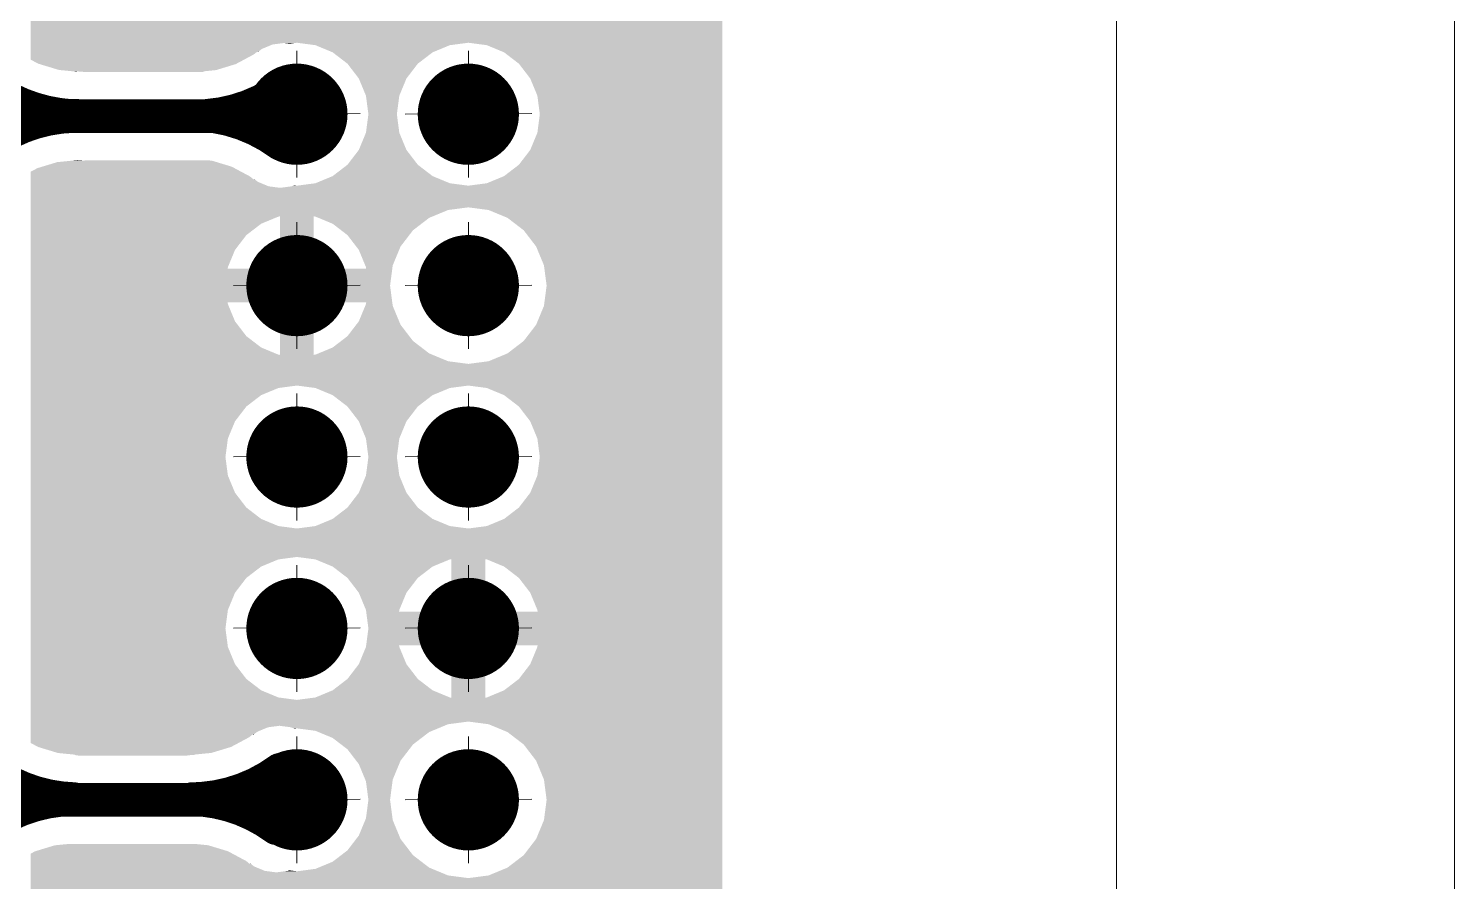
# Model space of a CAD drawing. Header units: inches. Extents: x -14 to 5184, y -66 to 1689.
# Drawn here: x 2113.93 to 2156.12, y 696.33 to 721.56 of the extents above; entities that cross this region are included whole.
import ezdxf

# ---------------------------------------------------------------- set-up
doc = ezdxf.new("R2010")
doc.units = ezdxf.units.IN
doc.header["$MEASUREMENT"] = 0
doc.layers.add('DRILL', color=7, linetype='Continuous', true_color=0xffffff)
doc.layers.add('Drill Gost', color=7, linetype='Continuous')
doc.layers.add('Poligon', color=7, linetype='Continuous')

# ---------------------------------------------------------------- blocks, each defined once
blk = doc.blocks.new('ROUND_23')
at = {"const_width": 0.02953}
blk.add_lwpolyline([(-0.01476, 0, 1), (0.01476, 0, 1)], format="xyb", close=True, dxfattribs=at)
blk = doc.blocks.new('ROUND_2')
at = {"const_width": 0.00984}
blk.add_lwpolyline([(-0.00492, 0, 1), (0.00492, 0, 1)], format="xyb", close=True, dxfattribs=at)
blk = doc.blocks.new('ROUND_4')
at = {"const_width": 0.015748}
blk.add_lwpolyline([(-0.007874, 0, 1), (0.007874, 0, 1)], format="xyb", close=True, dxfattribs=at)

msp = doc.modelspace()

# ---------------------------------------------------------------- hatches: boundary and pattern name
at = {"layer": 'Drill Gost', "lineweight": 9, "transparency": 33554457}
h = msp.add_hatch(color=256, dxfattribs=at)
h.dxf.hatch_style = 1
h.paths.add_polyline_path([(2121.8728, 719.9302, 0.4118954), (2120.9699, 719.0344), (2121.8728, 719.0374)])
h = msp.add_hatch(color=256, dxfattribs=at)
h.dxf.hatch_style = 1
h.paths.add_polyline_path([(2120.9699, 719.0344), (2121.8728, 719.0374), (2121.8728, 719.9302, 0.4118954)])
h.paths.add_polyline_path([(2121.8728, 719.0374), (2121.8728, 718.1243, 0.4142136), (2122.7757, 719.0273, 0.0036367), (2122.7756, 719.0404)])
h = msp.add_hatch(color=256, dxfattribs=at)
h.dxf.hatch_style = 1
h.paths.add_polyline_path([(2126.9441, 719.9302, 0.4118954), (2126.0412, 719.0344), (2126.9441, 719.0374)])
h = msp.add_hatch(color=256, dxfattribs=at)
h.dxf.hatch_style = 1
h.paths.add_polyline_path([(2126.0412, 719.0344), (2126.9441, 719.0374), (2126.9441, 719.9302, 0.4118954)])
h.paths.add_polyline_path([(2126.9441, 719.0374), (2126.9441, 718.1243, 0.4142136), (2127.8471, 719.0273, 0.0036367), (2127.847, 719.0404)])
h = msp.add_hatch(color=256, dxfattribs=at)
h.dxf.hatch_style = 1
h.paths.add_polyline_path([(2121.8728, 714.8589, 0.4118954), (2120.9699, 713.9631), (2121.8728, 713.9661)])
h = msp.add_hatch(color=256, dxfattribs=at)
h.dxf.hatch_style = 1
h.paths.add_polyline_path([(2120.9699, 713.9631), (2121.8728, 713.9661), (2121.8728, 714.8589, 0.4118954)])
h.paths.add_polyline_path([(2121.8728, 713.9661), (2121.8728, 713.053, 0.4142136), (2122.7757, 713.956, 0.0036367), (2122.7756, 713.9691)])
h = msp.add_hatch(color=256, dxfattribs=at)
h.dxf.hatch_style = 1
h.paths.add_polyline_path([(2126.9441, 714.8589, 0.4118954), (2126.0412, 713.9631), (2126.9441, 713.9661)])
h = msp.add_hatch(color=256, dxfattribs=at)
h.dxf.hatch_style = 1
h.paths.add_polyline_path([(2126.0412, 713.9631), (2126.9441, 713.9661), (2126.9441, 714.8589, 0.4118954)])
h.paths.add_polyline_path([(2126.9441, 713.9661), (2126.9441, 713.053, 0.4142136), (2127.8471, 713.956, 0.0036367), (2127.847, 713.9691)])
h = msp.add_hatch(color=256, dxfattribs=at)
h.dxf.hatch_style = 1
h.paths.add_polyline_path([(2121.8728, 709.7876, 0.4118954), (2120.9699, 708.8918), (2121.8728, 708.8948)])
h = msp.add_hatch(color=256, dxfattribs=at)
h.dxf.hatch_style = 1
h.paths.add_polyline_path([(2120.9699, 708.8918), (2121.8728, 708.8948), (2121.8728, 709.7876, 0.4118954)])
h.paths.add_polyline_path([(2121.8728, 708.8948), (2121.8728, 707.9817, 0.4142136), (2122.7757, 708.8846, 0.0036367), (2122.7756, 708.8978)])
h = msp.add_hatch(color=256, dxfattribs=at)
h.dxf.hatch_style = 1
h.paths.add_polyline_path([(2126.9441, 709.7876, 0.4118954), (2126.0412, 708.8918), (2126.9441, 708.8948)])
h = msp.add_hatch(color=256, dxfattribs=at)
h.dxf.hatch_style = 1
h.paths.add_polyline_path([(2126.0412, 708.8918), (2126.9441, 708.8948), (2126.9441, 709.7876, 0.4118954)])
h.paths.add_polyline_path([(2126.9441, 708.8948), (2126.9441, 707.9817, 0.4142136), (2127.8471, 708.8846, 0.0036367), (2127.847, 708.8978)])
h = msp.add_hatch(color=256, dxfattribs=at)
h.dxf.hatch_style = 1
h.paths.add_polyline_path([(2121.8728, 704.7163, 0.4118954), (2120.9699, 703.8205), (2121.8728, 703.8235)])
h = msp.add_hatch(color=256, dxfattribs=at)
h.dxf.hatch_style = 1
h.paths.add_polyline_path([(2120.9699, 703.8205), (2121.8728, 703.8235), (2121.8728, 704.7163, 0.4118954)])
h.paths.add_polyline_path([(2121.8728, 703.8235), (2121.8728, 702.9104, 0.4142136), (2122.7757, 703.8133, 0.0036367), (2122.7756, 703.8265)])
h = msp.add_hatch(color=256, dxfattribs=at)
h.dxf.hatch_style = 1
h.paths.add_polyline_path([(2126.9441, 704.7163, 0.4118954), (2126.0412, 703.8205), (2126.9441, 703.8235)])
h = msp.add_hatch(color=256, dxfattribs=at)
h.dxf.hatch_style = 1
h.paths.add_polyline_path([(2126.0412, 703.8205), (2126.9441, 703.8235), (2126.9441, 704.7163, 0.4118954)])
h.paths.add_polyline_path([(2126.9441, 703.8235), (2126.9441, 702.9104, 0.4142136), (2127.8471, 703.8133, 0.0036367), (2127.847, 703.8265)])
h = msp.add_hatch(color=256, dxfattribs=at)
h.dxf.hatch_style = 1
h.paths.add_polyline_path([(2121.8728, 699.6449, 0.4118954), (2120.9699, 698.7492), (2121.8728, 698.7522)])
h = msp.add_hatch(color=256, dxfattribs=at)
h.dxf.hatch_style = 1
h.paths.add_polyline_path([(2120.9699, 698.7492), (2121.8728, 698.7522), (2121.8728, 699.6449, 0.4118954)])
h.paths.add_polyline_path([(2121.8728, 698.7522), (2121.8728, 697.8391, 0.4142136), (2122.7757, 698.742, 0.0036367), (2122.7756, 698.7551)])
h = msp.add_hatch(color=256, dxfattribs=at)
h.dxf.hatch_style = 1
h.paths.add_polyline_path([(2126.9441, 699.6449, 0.4118954), (2126.0412, 698.7492), (2126.9441, 698.7522)])
h = msp.add_hatch(color=256, dxfattribs=at)
h.dxf.hatch_style = 1
h.paths.add_polyline_path([(2126.0412, 698.7492), (2126.9441, 698.7522), (2126.9441, 699.6449, 0.4118954)])
h.paths.add_polyline_path([(2126.9441, 698.7522), (2126.9441, 697.8391, 0.4142136), (2127.8471, 698.742, 0.0036367), (2127.847, 698.7551)])

# ---------------------------------------------------------------- linework, layer by layer
at = {"color": 0, "lineweight": 15, "transparency": 33554684}
for p, q in [((2156.116, 757.0569), (2156.116, 625.42)), ((2146.116, 749.0727), (2146.116, 633.331))]:
    msp.add_line(p, q, dxfattribs=at)
at = {"const_width": 0.9983}
for points in [[(2112.7573, 719.8562, 0.1239634), (2114.8222, 719.0117)], [(2119.2096, 718.9762, 0.1402355), (2121.491, 719.8251)], [(2115.6739, 718.9678, 0.176644), (2112.7645, 718.1147)], [(2114.8222, 719.0117, 0.027328), (2115.3193, 718.9684)], [(2121.3745, 718.1573, 0.1203774), (2119.4363, 718.966)], [(2112.787, 699.6213, 0.1518059), (2115.2686, 698.7614)], [(2119.0742, 698.7746, 0.1402359), (2121.3556, 699.6236)], [(2114.8729, 698.7413, 0.1343669), (2112.693, 697.9014)], [(2121.2616, 697.9036, 0.1331225), (2119.1033, 698.7413)]]:
    msp.add_lwpolyline(points, format="xyb", dxfattribs=at)
for points in [[(2112.381, 718.966), (2114.4694, 718.966)], [(2115.4668, 718.966), (2119.4363, 718.966)], [(2118.6951, 718.968), (2119.4239, 718.968)], [(2119.4363, 718.966), (2119.4239, 718.968)], [(2119.4239, 718.968), (2121.4038, 718.968)], [(2119.4363, 718.966), (2121.8716, 718.966)], [(2112.5906, 698.7413), (2114.8729, 698.7413)], [(2115.1746, 698.7614), (2114.8729, 698.7413)], [(2114.8729, 698.7413), (2119.1033, 698.7413)], [(2119.1033, 698.7413), (2118.78, 698.7636)], [(2118.874, 698.7636), (2119.0742, 698.7746)], [(2119.0742, 698.7746), (2121.7829, 698.7746)], [(2119.1033, 698.7413), (2120.1612, 698.7413)]]:
    msp.add_lwpolyline(points, dxfattribs=at)
at = {"layer": 'Drill Gost', "lineweight": 9, "transparency": 33554457}
for p, q in [((2121.8728, 720.9012), (2121.8728, 717.1533)), ((2121.8728, 720.9012), (2121.8728, 717.1533)), ((2126.9441, 720.9012), (2126.9441, 717.1533)), ((2126.9441, 720.9012), (2126.9441, 717.1533)), ((2119.9988, 719.0312), (2123.7466, 719.0436)), ((2119.9989, 719.0312), (2123.7467, 719.0436)), ((2125.0702, 719.0312), (2128.8179, 719.0436)), ((2125.0702, 719.0312), (2128.818, 719.0436)), ((2121.8728, 715.8299), (2121.8728, 712.082)), ((2121.8728, 715.8299), (2121.8728, 712.082)), ((2126.9441, 715.8299), (2126.9441, 712.082)), ((2126.9441, 715.8299), (2126.9441, 712.082)), ((2119.9988, 713.9599), (2123.7466, 713.9723)), ((2119.9989, 713.9599), (2123.7467, 713.9723)), ((2125.0702, 713.9599), (2128.8179, 713.9723)), ((2125.0702, 713.9599), (2128.818, 713.9723)), ((2121.8728, 710.7586), (2121.8728, 707.0107)), ((2121.8728, 710.7586), (2121.8728, 707.0107)), ((2126.9441, 710.7586), (2126.9441, 707.0107)), ((2126.9441, 710.7586), (2126.9441, 707.0107)), ((2119.9988, 708.8886), (2123.7466, 708.901)), ((2119.9989, 708.8886), (2123.7467, 708.901)), ((2125.0702, 708.8886), (2128.8179, 708.901)), ((2125.0702, 708.8886), (2128.818, 708.901)), ((2121.8728, 705.6873), (2121.8728, 701.9394)), ((2121.8728, 705.6873), (2121.8728, 701.9394)), ((2126.9441, 705.6873), (2126.9441, 701.9394)), ((2126.9441, 705.6873), (2126.9441, 701.9394)), ((2119.9988, 703.8173), (2123.7466, 703.8297)), ((2119.9989, 703.8173), (2123.7467, 703.8297)), ((2125.0702, 703.8173), (2128.8179, 703.8297)), ((2125.0702, 703.8173), (2128.818, 703.8297)), ((2121.8728, 700.6159), (2121.8728, 696.8681)), ((2121.8728, 700.6159), (2121.8728, 696.8681)), ((2126.9441, 700.6159), (2126.9441, 696.8681)), ((2126.9441, 700.6159), (2126.9441, 696.8681)), ((2119.9988, 698.746), (2123.7466, 698.7584)), ((2119.9989, 698.746), (2123.7467, 698.7584)), ((2125.0702, 698.746), (2128.8179, 698.7584)), ((2125.0702, 698.746), (2128.818, 698.7584))]:
    msp.add_line(p, q, dxfattribs=at)
for centre in [(2121.8728, 719.0273), (2121.8728, 719.0273), (2126.9441, 719.0273), (2126.9441, 719.0273), (2121.8728, 713.956), (2121.8728, 713.956), (2126.9441, 713.956), (2126.9441, 713.956), (2121.8728, 708.8846), (2121.8728, 708.8846), (2126.9441, 708.8846), (2126.9441, 708.8846), (2121.8728, 703.8133), (2121.8728, 703.8133), (2126.9441, 703.8133), (2126.9441, 703.8133), (2121.8728, 698.742), (2121.8728, 698.742), (2126.9441, 698.742), (2126.9441, 698.742)]:
    msp.add_circle(centre, 0.9029, dxfattribs=at)
at = {"layer": 'Poligon', "color": 252}
for points in [[(2113.992, 721.1408), (2113.992, 721.9831), (2134.4519, 721.1408), (2134.4519, 721.9831)], [(2113.992, 721.1341), (2113.992, 721.1408), (2121.8206, 721.1341), (2121.8716, 721.1408)], [(2113.992, 721.0895), (2113.992, 721.1341), (2121.1522, 721.0895), (2121.491, 721.1341)], [(2113.992, 720.9587), (2113.992, 721.0895), (2120.8365, 720.9587), (2121.1522, 721.0895)], [(2113.992, 720.887), (2113.992, 720.9587), (2120.7431, 720.887), (2120.8365, 720.9587)], [(2121.6558, 721.1124), (2121.491, 721.1341), (2121.6558, 721.1124), (2121.8206, 721.1341)], [(2122.4189, 721.0688), (2121.8716, 721.1408), (2126.3956, 721.0688), (2126.9429, 721.1408)], [(2122.9288, 720.8575), (2122.4189, 721.0688), (2125.8856, 720.8575), (2126.3956, 721.0688)], [(2127.4901, 721.0688), (2126.9429, 721.1408), (2134.4519, 721.0688), (2134.4519, 721.1408)], [(2128.0001, 720.8575), (2127.4901, 721.0688), (2134.4519, 720.8575), (2134.4519, 721.0688)], [(2113.992, 720.7963), (2113.992, 720.887), (2120.5982, 720.7963), (2120.7088, 720.887)], [(2113.992, 720.6429), (2113.992, 720.7963), (2120.3114, 720.6429), (2120.5982, 720.7963)], [(2114.2189, 720.5217), (2113.992, 720.6429), (2120.0845, 720.5217), (2120.3114, 720.6429)], [(2114.2632, 720.5082), (2114.2189, 720.5217), (2120.0594, 720.5082), (2120.0845, 720.5217)], [(2120.7212, 720.8702), (2120.7088, 720.887), (2120.7212, 720.8702), (2120.7431, 720.887)], [(2123.3668, 720.5215), (2122.9288, 720.8575), (2125.4477, 720.5215), (2125.8856, 720.8575)], [(2123.7028, 720.0836), (2123.3668, 720.5215), (2125.1117, 720.0836), (2125.4477, 720.5215)], [(2128.438, 720.5215), (2128.0001, 720.8575), (2134.4519, 720.5215), (2134.4519, 720.8575)], [(2128.7741, 720.0836), (2128.438, 720.5215), (2134.4519, 720.0836), (2134.4519, 720.5215)], [(2114.8306, 720.3361), (2114.2632, 720.5082), (2119.492, 720.3361), (2120.0594, 720.5082)], [(2114.8838, 720.3309), (2114.8306, 720.3361), (2119.4747, 720.3309), (2119.492, 720.3361)], [(2115.2515, 720.2947), (2114.8838, 720.3309), (2119.1071, 720.2947), (2119.4747, 720.3309)], [(2115.2743, 720.2924), (2115.2515, 720.2947), (2119.1073, 720.2924), (2119.1071, 720.2947)], [(2115.3252, 720.2874), (2115.2743, 720.2924), (2115.3252, 720.2874), (2115.3889, 720.2924)], [(2115.5856, 720.2769), (2115.3889, 720.2924), (2119.1085, 720.2769), (2119.1073, 720.2924)], [(2115.6101, 720.275), (2115.5856, 720.2769), (2118.6805, 720.275), (2118.6951, 720.2769)], [(2123.914, 719.5736), (2123.7028, 720.0836), (2124.9004, 719.5736), (2125.1117, 720.0836)], [(2128.9853, 719.5736), (2128.7741, 720.0836), (2134.4519, 719.5736), (2134.4519, 720.0836)], [(2123.9861, 719.0263), (2123.914, 719.5736), (2124.8284, 719.0263), (2124.9004, 719.5736)], [(2129.0573, 719.0263), (2128.9853, 719.5736), (2134.4519, 719.0263), (2134.4519, 719.5736)], [(2123.914, 718.4791), (2123.9861, 719.0263), (2124.9004, 718.4791), (2124.8284, 719.0263)], [(2128.9853, 718.4791), (2129.0573, 719.0263), (2134.4519, 718.4791), (2134.4519, 719.0263)], [(2123.7028, 717.9691), (2123.914, 718.4791), (2125.1117, 717.9691), (2124.9004, 718.4791)], [(2128.7741, 717.9691), (2128.9853, 718.4791), (2134.4519, 717.9691), (2134.4519, 718.4791)], [(2114.3366, 717.4742), (2114.7808, 717.609), (2119.9429, 717.4742), (2119.4986, 717.609)], [(2114.7808, 717.609), (2115.189, 717.6492), (2119.4986, 717.609), (2119.3661, 717.6492)], [(2115.189, 717.6492), (2115.2694, 717.6571), (2115.5888, 717.6492), (2115.5083, 717.6571)], [(2115.2694, 717.6571), (2115.2936, 717.6595), (2115.4668, 717.6571), (2115.4487, 717.6595)], [(2115.2936, 717.6595), (2115.3083, 717.6609), (2115.3193, 717.6595), (2115.3083, 717.6609)], [(2115.3193, 717.6595), (2115.384, 717.668), (2115.4487, 717.6595), (2115.384, 717.668)], [(2115.5888, 717.6492), (2115.5889, 717.6516), (2119.3661, 717.6492), (2119.3582, 717.6516)], [(2115.5889, 717.6516), (2115.5893, 717.6571), (2119.3582, 717.6516), (2119.3022, 717.6571)], [(2123.3668, 717.5312), (2123.7028, 717.9691), (2125.4477, 717.5312), (2125.1117, 717.9691)], [(2128.438, 717.5312), (2128.7741, 717.9691), (2134.4519, 717.5312), (2134.4519, 717.9691)], [(2113.992, 717.3225), (2114.1961, 717.4316), (2120.2267, 717.3225), (2120.0226, 717.4316)], [(2113.992, 717.1862), (2113.992, 717.3225), (2120.4817, 717.1862), (2120.2267, 717.3225)], [(2113.992, 717.0954), (2113.992, 717.1862), (2120.5923, 717.0954), (2120.4817, 717.1862)], [(2114.1961, 717.4316), (2114.3366, 717.4742), (2120.0226, 717.4316), (2119.9429, 717.4742)], [(2122.4189, 716.9839), (2122.9288, 717.1952), (2126.3956, 716.9839), (2125.8856, 717.1952)], [(2122.9288, 717.1952), (2123.3668, 717.5312), (2125.8856, 717.1952), (2125.4477, 717.5312)], [(2127.4901, 716.9839), (2128.0001, 717.1952), (2134.4519, 716.9839), (2134.4519, 717.1952)], [(2128.0001, 717.1952), (2128.438, 717.5312), (2134.4519, 717.1952), (2134.4519, 717.5312)], [(2113.992, 717.0237), (2113.992, 717.0954), (2120.72, 717.0237), (2120.6266, 717.0954)], [(2113.992, 716.8929), (2113.992, 717.0237), (2121.0357, 716.8929), (2120.72, 717.0237)], [(2113.992, 716.8483), (2113.992, 716.8929), (2121.3745, 716.8483), (2121.0357, 716.8929)], [(2113.992, 716.2709), (2113.992, 716.8483), (2134.4519, 716.2709), (2134.4519, 716.8483)], [(2120.5923, 717.0954), (2120.6047, 717.1122), (2120.6266, 717.0954), (2120.6047, 717.1122)], [(2121.3745, 716.8483), (2121.7133, 716.8929), (2134.4519, 716.8483), (2134.4519, 716.8929)], [(2121.7133, 716.8929), (2121.759, 716.9119), (2134.4519, 716.8929), (2134.4519, 716.9119)], [(2121.759, 716.9119), (2121.7862, 716.9231), (2121.8716, 716.9119), (2121.7862, 716.9231)], [(2121.8716, 716.9119), (2122.4189, 716.9839), (2126.9429, 716.9119), (2126.3956, 716.9839)], [(2126.9429, 716.9119), (2127.4901, 716.9839), (2134.4519, 716.9119), (2134.4519, 716.9839)], [(2113.992, 716.192), (2113.992, 716.2709), (2126.3435, 716.192), (2126.9429, 716.2709)], [(2113.992, 716.0038), (2113.992, 716.192), (2125.8892, 716.0038), (2126.3435, 716.192)], [(2113.992, 715.9975), (2113.992, 716.0038), (2121.3243, 715.9975), (2121.3725, 716.0038)], [(2113.992, 715.7863), (2113.992, 715.9975), (2120.8144, 715.7863), (2121.3243, 715.9975)], [(2121.3725, 714.4542), (2121.3725, 716.0038), (2122.3708, 714.4542), (2122.3708, 716.0038)], [(2122.4189, 715.9975), (2122.3708, 716.0038), (2125.8739, 715.9975), (2125.8892, 716.0038)], [(2122.5078, 715.9607), (2122.4189, 715.9975), (2125.7849, 715.9607), (2125.8739, 715.9975)], [(2122.9288, 715.7863), (2122.5078, 715.9607), (2125.5577, 715.7863), (2125.7849, 715.9607)], [(2127.5423, 716.192), (2126.9429, 716.2709), (2134.4519, 716.192), (2134.4519, 716.2709)], [(2128.1008, 715.9607), (2127.5423, 716.192), (2134.4519, 715.9607), (2134.4519, 716.192)], [(2128.5804, 715.5926), (2128.1008, 715.9607), (2134.4519, 715.5926), (2134.4519, 715.9607)], [(2113.992, 715.4502), (2113.992, 715.7863), (2120.3765, 715.4502), (2120.8144, 715.7863)], [(2123.1812, 715.5926), (2122.9288, 715.7863), (2125.3053, 715.5926), (2125.5577, 715.7863)], [(2123.3668, 715.4502), (2123.1812, 715.5926), (2125.1961, 715.4502), (2125.3053, 715.5926)], [(2128.9485, 715.113), (2128.5804, 715.5926), (2134.4519, 715.113), (2134.4519, 715.5926)], [(2113.992, 715.0123), (2113.992, 715.4502), (2120.0404, 715.0123), (2120.3765, 715.4502)], [(2123.6255, 715.113), (2123.3668, 715.4502), (2124.9373, 715.113), (2125.1961, 715.4502)], [(2123.7028, 715.0123), (2123.6255, 715.113), (2124.8956, 715.0123), (2124.9373, 715.113)], [(2129.1798, 714.5545), (2128.9485, 715.113), (2134.4519, 714.5545), (2134.4519, 715.113)], [(2113.992, 714.5023), (2113.992, 715.0123), (2119.8292, 714.5023), (2120.0404, 715.0123)], [(2123.8924, 714.5545), (2123.7028, 715.0123), (2124.7059, 714.5545), (2124.8956, 715.0123)], [(2113.992, 714.4542), (2113.992, 714.5023), (2119.8229, 714.4542), (2119.8292, 714.5023)], [(2113.992, 713.9551), (2113.992, 714.4542), (2124.627, 713.9551), (2124.6927, 714.4542)], [(2123.914, 714.5023), (2123.8924, 714.5545), (2124.6991, 714.5023), (2124.7059, 714.5545)], [(2123.9204, 714.4542), (2123.914, 714.5023), (2124.6927, 714.4542), (2124.6991, 714.5023)], [(2129.2587, 713.9551), (2129.1798, 714.5545), (2134.4519, 713.9551), (2134.4519, 714.5545)], [(2113.992, 713.4559), (2113.992, 713.9551), (2124.6927, 713.4559), (2124.627, 713.9551)], [(2129.1798, 713.3557), (2129.2587, 713.9551), (2134.4519, 713.3557), (2134.4519, 713.9551)], [(2113.992, 713.4078), (2113.992, 713.4559), (2119.8292, 713.4078), (2119.8229, 713.4559)], [(2113.992, 712.8978), (2113.992, 713.4078), (2120.0404, 712.8978), (2119.8292, 713.4078)], [(2121.3725, 711.9063), (2121.3725, 713.4559), (2122.3708, 711.9063), (2122.3708, 713.4559)], [(2123.7028, 712.8978), (2123.8924, 713.3557), (2124.8956, 712.8978), (2124.7059, 713.3557)], [(2123.8924, 713.3557), (2123.914, 713.4078), (2124.7059, 713.3557), (2124.6991, 713.4078)], [(2123.914, 713.4078), (2123.9204, 713.4559), (2124.6991, 713.4078), (2124.6927, 713.4559)], [(2128.9485, 712.7972), (2129.1798, 713.3557), (2134.4519, 712.7972), (2134.4519, 713.3557)], [(2113.992, 712.4599), (2113.992, 712.8978), (2120.3765, 712.4599), (2120.0404, 712.8978)], [(2123.3668, 712.4599), (2123.6255, 712.7972), (2125.1961, 712.4599), (2124.9373, 712.7972)], [(2123.6255, 712.7972), (2123.7028, 712.8978), (2124.9373, 712.7972), (2124.8956, 712.8978)], [(2128.5804, 712.3175), (2128.9485, 712.7972), (2134.4519, 712.3175), (2134.4519, 712.7972)], [(2113.992, 712.1239), (2113.992, 712.4599), (2120.8144, 712.1239), (2120.3765, 712.4599)], [(2113.992, 711.9127), (2113.992, 712.1239), (2121.3243, 711.9127), (2120.8144, 712.1239)], [(2122.5078, 711.9495), (2122.9288, 712.1239), (2125.7849, 711.9495), (2125.5577, 712.1239)], [(2122.9288, 712.1239), (2123.1812, 712.3175), (2125.5577, 712.1239), (2125.3053, 712.3175)], [(2123.1812, 712.3175), (2123.3668, 712.4599), (2125.3053, 712.3175), (2125.1961, 712.4599)], [(2128.1008, 711.9495), (2128.5804, 712.3175), (2134.4519, 711.9495), (2134.4519, 712.3175)], [(2113.992, 711.9063), (2113.992, 711.9127), (2121.3725, 711.9063), (2121.3243, 711.9127)], [(2113.992, 711.7181), (2113.992, 711.9063), (2126.3435, 711.7181), (2125.8892, 711.9063)], [(2113.992, 711.6392), (2113.992, 711.7181), (2126.9429, 711.6392), (2126.3435, 711.7181)], [(2122.3708, 711.9063), (2122.4189, 711.9127), (2125.8892, 711.9063), (2125.8739, 711.9127)], [(2122.4189, 711.9127), (2122.5078, 711.9495), (2125.8739, 711.9127), (2125.7849, 711.9495)], [(2126.9429, 711.6392), (2127.5423, 711.7181), (2134.4519, 711.6392), (2134.4519, 711.7181)], [(2127.5423, 711.7181), (2128.1008, 711.9495), (2134.4519, 711.7181), (2134.4519, 711.9495)], [(2113.992, 710.9983), (2113.992, 711.6392), (2134.4519, 710.9983), (2134.4519, 711.6392)], [(2113.992, 710.9262), (2113.992, 710.9983), (2121.3243, 710.9262), (2121.8716, 710.9983)], [(2113.992, 710.715), (2113.992, 710.9262), (2120.8144, 710.715), (2121.3243, 710.9262)], [(2122.4189, 710.9262), (2121.8716, 710.9983), (2126.3956, 710.9262), (2126.9429, 710.9983)], [(2122.9288, 710.715), (2122.4189, 710.9262), (2125.8856, 710.715), (2126.3956, 710.9262)], [(2127.4901, 710.9262), (2126.9429, 710.9983), (2134.4519, 710.9262), (2134.4519, 710.9983)], [(2128.0001, 710.715), (2127.4901, 710.9262), (2134.4519, 710.715), (2134.4519, 710.9262)], [(2113.992, 710.379), (2113.992, 710.715), (2120.3765, 710.379), (2120.8144, 710.715)], [(2123.3668, 710.379), (2122.9288, 710.715), (2125.4477, 710.379), (2125.8856, 710.715)], [(2128.438, 710.379), (2128.0001, 710.715), (2134.4519, 710.379), (2134.4519, 710.715)], [(2113.992, 709.9411), (2113.992, 710.379), (2120.0404, 709.9411), (2120.3765, 710.379)], [(2123.7028, 709.9411), (2123.3668, 710.379), (2125.1117, 709.9411), (2125.4477, 710.379)], [(2128.7741, 709.9411), (2128.438, 710.379), (2134.4519, 709.9411), (2134.4519, 710.379)], [(2113.992, 709.4311), (2113.992, 709.9411), (2119.8292, 709.4311), (2120.0404, 709.9411)], [(2123.914, 709.4311), (2123.7028, 709.9411), (2124.9004, 709.4311), (2125.1117, 709.9411)], [(2128.9853, 709.4311), (2128.7741, 709.9411), (2134.4519, 709.4311), (2134.4519, 709.9411)], [(2113.992, 708.8838), (2113.992, 709.4311), (2119.7571, 708.8838), (2119.8292, 709.4311)], [(2123.9861, 708.8838), (2123.914, 709.4311), (2124.8284, 708.8838), (2124.9004, 709.4311)], [(2129.0573, 708.8838), (2128.9853, 709.4311), (2134.4519, 708.8838), (2134.4519, 709.4311)], [(2113.992, 708.3366), (2113.992, 708.8838), (2119.8292, 708.3366), (2119.7571, 708.8838)], [(2123.914, 708.3366), (2123.9861, 708.8838), (2124.9004, 708.3366), (2124.8284, 708.8838)], [(2128.9853, 708.3366), (2129.0573, 708.8838), (2134.4519, 708.3366), (2134.4519, 708.8838)], [(2113.992, 707.8266), (2113.992, 708.3366), (2120.0404, 707.8266), (2119.8292, 708.3366)], [(2123.7028, 707.8266), (2123.914, 708.3366), (2125.1117, 707.8266), (2124.9004, 708.3366)], [(2128.7741, 707.8266), (2128.9853, 708.3366), (2134.4519, 707.8266), (2134.4519, 708.3366)], [(2113.992, 707.3887), (2113.992, 707.8266), (2120.3765, 707.3887), (2120.0404, 707.8266)], [(2123.3668, 707.3887), (2123.7028, 707.8266), (2125.4477, 707.3887), (2125.1117, 707.8266)], [(2128.438, 707.3887), (2128.7741, 707.8266), (2134.4519, 707.3887), (2134.4519, 707.8266)], [(2113.992, 707.0526), (2113.992, 707.3887), (2120.8144, 707.0526), (2120.3765, 707.3887)], [(2113.992, 706.8414), (2113.992, 707.0526), (2121.3243, 706.8414), (2120.8144, 707.0526)], [(2122.4189, 706.8414), (2122.9288, 707.0526), (2126.3956, 706.8414), (2125.8856, 707.0526)], [(2122.9288, 707.0526), (2123.3668, 707.3887), (2125.8856, 707.0526), (2125.4477, 707.3887)], [(2127.4901, 706.8414), (2128.0001, 707.0526), (2134.4519, 706.8414), (2134.4519, 707.0526)], [(2128.0001, 707.0526), (2128.438, 707.3887), (2134.4519, 707.0526), (2134.4519, 707.3887)], [(2113.992, 706.7694), (2113.992, 706.8414), (2121.8716, 706.7694), (2121.3243, 706.8414)], [(2113.992, 705.927), (2113.992, 706.7694), (2134.4519, 705.927), (2134.4519, 706.7694)], [(2121.8716, 706.7694), (2122.4189, 706.8414), (2126.9429, 706.7694), (2126.3956, 706.8414)], [(2126.9429, 706.7694), (2127.4901, 706.8414), (2134.4519, 706.7694), (2134.4519, 706.8414)], [(2113.992, 705.855), (2113.992, 705.927), (2121.3243, 705.855), (2121.8716, 705.927)], [(2113.992, 705.6437), (2113.992, 705.855), (2120.8144, 705.6437), (2121.3243, 705.855)], [(2122.3707, 705.8613), (2121.8716, 705.927), (2134.4519, 705.8613), (2134.4519, 705.927)], [(2122.4189, 705.855), (2122.3707, 705.8613), (2126.3956, 705.855), (2126.4437, 705.8613)], [(2122.9288, 705.6437), (2122.4189, 705.855), (2125.8856, 705.6437), (2126.3956, 705.855)], [(2126.4437, 704.3117), (2126.4437, 705.8613), (2127.442, 704.3117), (2127.442, 705.8613)], [(2127.4901, 705.855), (2127.442, 705.8613), (2134.4519, 705.855), (2134.4519, 705.8613)], [(2128.0001, 705.6437), (2127.4901, 705.855), (2134.4519, 705.6437), (2134.4519, 705.855)], [(2113.992, 705.3077), (2113.992, 705.6437), (2120.3765, 705.3077), (2120.8144, 705.6437)], [(2123.3668, 705.3077), (2122.9288, 705.6437), (2125.4477, 705.3077), (2125.8856, 705.6437)], [(2128.438, 705.3077), (2128.0001, 705.6437), (2134.4519, 705.3077), (2134.4519, 705.6437)], [(2113.992, 704.8698), (2113.992, 705.3077), (2120.0404, 704.8698), (2120.3765, 705.3077)], [(2123.7028, 704.8698), (2123.3668, 705.3077), (2125.1117, 704.8698), (2125.4477, 705.3077)], [(2128.7741, 704.8698), (2128.438, 705.3077), (2134.4519, 704.8698), (2134.4519, 705.3077)], [(2113.992, 704.3598), (2113.992, 704.8698), (2119.8292, 704.3598), (2120.0404, 704.8698)], [(2123.914, 704.3598), (2123.7028, 704.8698), (2124.9004, 704.3598), (2125.1117, 704.8698)], [(2128.9853, 704.3598), (2128.7741, 704.8698), (2134.4519, 704.3598), (2134.4519, 704.8698)], [(2113.992, 703.8126), (2113.992, 704.3598), (2119.7571, 703.8126), (2119.8292, 704.3598)], [(2123.9204, 704.3117), (2123.914, 704.3598), (2124.8941, 704.3117), (2124.9004, 704.3598)], [(2123.9861, 703.8126), (2123.9204, 704.3117), (2134.4519, 703.8126), (2134.4519, 704.3117)], [(2128.9916, 704.3117), (2128.9853, 704.3598), (2134.4519, 704.3117), (2134.4519, 704.3598)], [(2113.992, 703.2653), (2113.992, 703.8126), (2119.8292, 703.2653), (2119.7571, 703.8126)], [(2123.9204, 703.3134), (2123.9861, 703.8126), (2134.4519, 703.3134), (2134.4519, 703.8126)], [(2113.992, 702.7553), (2113.992, 703.2653), (2120.0404, 702.7553), (2119.8292, 703.2653)], [(2123.7028, 702.7553), (2123.914, 703.2653), (2125.1117, 702.7553), (2124.9004, 703.2653)], [(2123.914, 703.2653), (2123.9204, 703.3134), (2124.9004, 703.2653), (2124.8941, 703.3134)], [(2126.4437, 701.7638), (2126.4437, 703.3134), (2127.442, 701.7638), (2127.442, 703.3134)], [(2128.7741, 702.7553), (2128.9853, 703.2653), (2134.4519, 702.7553), (2134.4519, 703.2653)], [(2128.9853, 703.2653), (2128.9916, 703.3134), (2134.4519, 703.2653), (2134.4519, 703.3134)], [(2113.992, 702.3174), (2113.992, 702.7553), (2120.3765, 702.3174), (2120.0404, 702.7553)], [(2123.3668, 702.3174), (2123.7028, 702.7553), (2125.4477, 702.3174), (2125.1117, 702.7553)], [(2128.438, 702.3174), (2128.7741, 702.7553), (2134.4519, 702.3174), (2134.4519, 702.7553)], [(2113.992, 701.9814), (2113.992, 702.3174), (2120.8144, 701.9814), (2120.3765, 702.3174)], [(2113.992, 701.7701), (2113.992, 701.9814), (2121.3243, 701.7701), (2120.8144, 701.9814)], [(2122.4189, 701.7701), (2122.9288, 701.9814), (2126.3956, 701.7701), (2125.8856, 701.9814)], [(2122.9288, 701.9814), (2123.3668, 702.3174), (2125.8856, 701.9814), (2125.4477, 702.3174)], [(2127.4901, 701.7701), (2128.0001, 701.9814), (2134.4519, 701.7701), (2134.4519, 701.9814)], [(2128.0001, 701.9814), (2128.438, 702.3174), (2134.4519, 701.9814), (2134.4519, 702.3174)], [(2113.992, 701.6981), (2113.992, 701.7701), (2121.8716, 701.6981), (2121.3243, 701.7701)], [(2113.992, 701.0572), (2113.992, 701.6981), (2134.4519, 701.0572), (2134.4519, 701.6981)], [(2121.8716, 701.6981), (2122.3707, 701.7638), (2134.4519, 701.6981), (2134.4519, 701.7638)], [(2122.3707, 701.7638), (2122.4189, 701.7701), (2126.4437, 701.7638), (2126.3956, 701.7701)], [(2127.442, 701.7638), (2127.4901, 701.7701), (2134.4519, 701.7638), (2134.4519, 701.7701)], [(2113.992, 700.9782), (2113.992, 701.0572), (2126.3435, 700.9782), (2126.9429, 701.0572)], [(2113.992, 700.9325), (2113.992, 700.9782), (2126.2331, 700.9325), (2126.3435, 700.9782)], [(2113.992, 700.8879), (2113.992, 700.9325), (2121.0168, 700.8879), (2121.3556, 700.9325)], [(2113.992, 700.7572), (2113.992, 700.8879), (2120.7011, 700.7572), (2121.0168, 700.8879)], [(2113.992, 700.6854), (2113.992, 700.7572), (2120.6076, 700.6854), (2120.7011, 700.7572)], [(2121.6944, 700.8879), (2121.3556, 700.9325), (2126.1254, 700.8879), (2126.2331, 700.9325)], [(2121.772, 700.8558), (2121.6944, 700.8879), (2126.0478, 700.8558), (2126.1254, 700.8879)], [(2121.796, 700.8458), (2121.772, 700.8558), (2121.796, 700.8458), (2121.8716, 700.8558)], [(2122.4189, 700.7837), (2121.8716, 700.8558), (2125.8739, 700.7837), (2126.0478, 700.8558)], [(2122.5078, 700.7469), (2122.4189, 700.7837), (2125.7849, 700.7469), (2125.8739, 700.7837)], [(2122.9288, 700.5725), (2122.5078, 700.7469), (2125.5577, 700.5725), (2125.7849, 700.7469)], [(2127.5423, 700.9782), (2126.9429, 701.0572), (2134.4519, 700.9782), (2134.4519, 701.0572)], [(2128.1008, 700.7469), (2127.5423, 700.9782), (2134.4519, 700.7469), (2134.4519, 700.9782)], [(2128.5804, 700.3789), (2128.1008, 700.7469), (2134.4519, 700.3789), (2134.4519, 700.7469)], [(2113.992, 700.5947), (2113.992, 700.6854), (2120.4628, 700.5947), (2120.5734, 700.6854)], [(2113.992, 700.4256), (2113.992, 700.5947), (2120.1464, 700.4256), (2120.4628, 700.5947)], [(2114.2144, 700.3067), (2113.992, 700.4256), (2119.924, 700.3067), (2120.1464, 700.4256)], [(2114.2186, 700.3044), (2114.2144, 700.3067), (2119.9166, 700.3044), (2119.924, 700.3067)], [(2114.796, 700.1293), (2114.2186, 700.3044), (2119.3393, 700.1293), (2119.9166, 700.3044)], [(2120.5858, 700.6686), (2120.5734, 700.6854), (2120.5858, 700.6686), (2120.6076, 700.6854)], [(2123.1812, 700.3789), (2122.9288, 700.5725), (2125.3053, 700.3789), (2125.5577, 700.5725)], [(2123.3668, 700.2365), (2123.1812, 700.3789), (2125.1961, 700.2365), (2125.3053, 700.3789)], [(2128.9485, 699.8992), (2128.5804, 700.3789), (2134.4519, 699.8992), (2134.4519, 700.3789)], [(2114.8033, 700.1271), (2114.796, 700.1293), (2119.3167, 700.1271), (2119.3393, 700.1293)], [(2115.2884, 700.0793), (2114.8033, 700.1271), (2118.8315, 700.0793), (2119.3167, 700.1271)], [(2115.3111, 700.0771), (2115.2884, 700.0793), (2118.8316, 700.0771), (2118.8315, 700.0793)], [(2115.3107, 700.0648), (2115.3109, 700.0726), (2118.721, 700.0648), (2118.78, 700.0726)], [(2115.4211, 700.0503), (2115.3107, 700.0648), (2118.6106, 700.0503), (2118.721, 700.0648)], [(2115.3109, 700.0726), (2115.3111, 700.0771), (2118.8317, 700.0726), (2118.8316, 700.0771)], [(2118.8221, 700.067), (2118.78, 700.0726), (2118.8319, 700.067), (2118.8317, 700.0726)], [(2118.8221, 700.0668), (2118.8221, 700.067), (2118.8303, 700.0668), (2118.8319, 700.067)], [(2118.8272, 700.0664), (2118.8221, 700.0668), (2118.8272, 700.0664), (2118.8303, 700.0668)], [(2123.6255, 699.8992), (2123.3668, 700.2365), (2124.9373, 699.8992), (2125.1961, 700.2365)], [(2123.7028, 699.7985), (2123.6255, 699.8992), (2124.8956, 699.7985), (2124.9373, 699.8992)], [(2129.1798, 699.3407), (2128.9485, 699.8992), (2134.4519, 699.3407), (2134.4519, 699.8992)], [(2123.8924, 699.3407), (2123.7028, 699.7985), (2124.7059, 699.3407), (2124.8956, 699.7985)], [(2123.914, 699.2886), (2123.8924, 699.3407), (2124.6991, 699.2886), (2124.7059, 699.3407)], [(2123.9861, 698.7413), (2123.914, 699.2886), (2124.627, 698.7413), (2124.6991, 699.2886)], [(2129.2587, 698.7413), (2129.1798, 699.3407), (2134.4519, 698.7413), (2134.4519, 699.3407)], [(2123.914, 698.194), (2123.9861, 698.7413), (2124.6991, 698.194), (2124.627, 698.7413)], [(2129.1798, 698.1419), (2129.2587, 698.7413), (2134.4519, 698.1419), (2134.4519, 698.7413)], [(2123.8924, 698.1419), (2123.914, 698.194), (2124.7059, 698.1419), (2124.6991, 698.194)], [(2123.7028, 697.6841), (2123.8924, 698.1419), (2124.8956, 697.6841), (2124.7059, 698.1419)], [(2128.9485, 697.5834), (2129.1798, 698.1419), (2134.4519, 697.5834), (2134.4519, 698.1419)], [(2114.132, 697.2205), (2114.7093, 697.3957), (2119.83, 697.2205), (2119.2526, 697.3957)], [(2114.7093, 697.3957), (2114.7319, 697.3979), (2119.2526, 697.3957), (2119.2453, 697.3979)], [(2114.7319, 697.3979), (2115.0815, 697.4323), (2119.2453, 697.3979), (2118.8957, 697.4323)], [(2123.3668, 697.2461), (2123.6255, 697.5834), (2125.1961, 697.2461), (2124.9373, 697.5834)], [(2123.6255, 697.5834), (2123.7028, 697.6841), (2124.9373, 697.5834), (2124.8956, 697.6841)], [(2128.5804, 697.1037), (2128.9485, 697.5834), (2134.4519, 697.1037), (2134.4519, 697.5834)], [(2113.992, 697.1474), (2114.1246, 697.2183), (2119.9668, 697.1474), (2119.8342, 697.2183)], [(2113.992, 696.9325), (2113.992, 697.1474), (2120.3688, 696.9325), (2119.9668, 697.1474)], [(2113.992, 696.8418), (2113.992, 696.9325), (2120.4794, 696.8418), (2120.3688, 696.9325)], [(2114.1246, 697.2183), (2114.132, 697.2205), (2119.8342, 697.2183), (2119.83, 697.2205)], [(2122.5078, 696.7357), (2122.9288, 696.9101), (2125.7849, 696.7357), (2125.5577, 696.9101)], [(2122.9288, 696.9101), (2123.1812, 697.1037), (2125.5577, 696.9101), (2125.3053, 697.1037)], [(2123.1812, 697.1037), (2123.3668, 697.2461), (2125.3053, 697.1037), (2125.1961, 697.2461)], [(2128.1008, 696.7357), (2128.5804, 697.1037), (2134.4519, 696.7357), (2134.4519, 697.1037)], [(2113.992, 696.7701), (2113.992, 696.8418), (2120.6071, 696.7701), (2120.5137, 696.8418)], [(2113.992, 696.6393), (2113.992, 696.7701), (2120.9228, 696.6393), (2120.6071, 696.7701)], [(2113.992, 696.5947), (2113.992, 696.6393), (2121.2616, 696.5947), (2120.9228, 696.6393)], [(2113.992, 696.5044), (2113.992, 696.5947), (2126.3435, 696.5044), (2126.1254, 696.5947)], [(2113.992, 696.4255), (2113.992, 696.5044), (2126.9429, 696.4255), (2126.3435, 696.5044)], [(2120.4794, 696.8418), (2120.4918, 696.8586), (2120.5137, 696.8418), (2120.4918, 696.8586)], [(2121.2616, 696.5947), (2121.5058, 696.6268), (2126.1254, 696.5947), (2126.0478, 696.6268)], [(2121.5058, 696.6268), (2121.6004, 696.6393), (2121.8716, 696.6268), (2121.777, 696.6393)], [(2121.6004, 696.6393), (2121.643, 696.6569), (2121.777, 696.6393), (2121.643, 696.6569)], [(2121.8716, 696.6268), (2122.4189, 696.6989), (2126.0478, 696.6268), (2125.8739, 696.6989)], [(2122.4189, 696.6989), (2122.5078, 696.7357), (2125.8739, 696.6989), (2125.7849, 696.7357)], [(2126.9429, 696.4255), (2127.5423, 696.5044), (2134.4519, 696.4255), (2134.4519, 696.5044)], [(2127.5423, 696.5044), (2128.1008, 696.7357), (2134.4519, 696.5044), (2134.4519, 696.7357)], [(2113.992, 695.7845), (2113.992, 696.4255), (2134.4519, 695.7845), (2134.4519, 696.4255)]]:
    msp.add_solid(points, dxfattribs=at)

# ---------------------------------------------------------------- block references
at = {"xscale": 50.7125995, "yscale": 50.7125995, "zscale": 50.7125995}
for name, p in [('ROUND_23', (2121.8716, 719.0263)), ('ROUND_23', (2126.9429, 719.0263)), ('ROUND_2', (2121.491, 719.8251)), ('ROUND_2', (2114.4694, 718.966)), ('ROUND_2', (2114.8222, 719.0117)), ('ROUND_2', (2114.8222, 719.0117)), ('ROUND_2', (2115.3193, 718.9684)), ('ROUND_2', (2115.4668, 718.966)), ('ROUND_2', (2115.6739, 718.9678)), ('ROUND_2', (2118.6951, 718.968)), ('ROUND_2', (2119.2096, 718.9762)), ('ROUND_2', (2119.4239, 718.968)), ('ROUND_2', (2119.4239, 718.968)), ('ROUND_2', (2119.4239, 718.968)), ('ROUND_2', (2119.4363, 718.966)), ('ROUND_2', (2119.4363, 718.966)), ('ROUND_2', (2119.4363, 718.966)), ('ROUND_2', (2119.4363, 718.966)), ('ROUND_2', (2121.4038, 718.968)), ('ROUND_2', (2121.8716, 718.966)), ('ROUND_2', (2121.3745, 718.1573)), ('ROUND_23', (2121.8716, 713.9551)), ('ROUND_23', (2126.9429, 713.9551)), ('ROUND_23', (2121.8716, 708.8838)), ('ROUND_23', (2126.9429, 708.8838)), ('ROUND_23', (2121.8716, 703.8126)), ('ROUND_23', (2126.9429, 703.8126)), ('ROUND_23', (2121.8716, 698.7413)), ('ROUND_2', (2121.3556, 699.6236)), ('ROUND_23', (2126.9429, 698.7413)), ('ROUND_2', (2114.8729, 698.7413)), ('ROUND_2', (2114.8729, 698.7413)), ('ROUND_2', (2114.8729, 698.7413)), ('ROUND_2', (2114.8729, 698.7413)), ('ROUND_2', (2115.1746, 698.7614)), ('ROUND_2', (2115.2686, 698.7614)), ('ROUND_2', (2118.78, 698.7636)), ('ROUND_2', (2118.874, 698.7636)), ('ROUND_2', (2119.0742, 698.7746)), ('ROUND_2', (2119.0742, 698.7746)), ('ROUND_2', (2119.0742, 698.7746)), ('ROUND_2', (2119.1033, 698.7413)), ('ROUND_2', (2119.1033, 698.7413)), ('ROUND_2', (2119.1033, 698.7413)), ('ROUND_2', (2119.1033, 698.7413)), ('ROUND_2', (2120.1612, 698.7413)), ('ROUND_2', (2121.7829, 698.7746)), ('ROUND_2', (2121.2616, 697.9036))]:
    msp.add_blockref(name, p, dxfattribs=at)
at = {"layer": 'DRILL', "color": 1, "xscale": 50.7125995, "yscale": 50.7125995, "zscale": 50.7125995}
for p in [(2121.8716, 719.0263), (2126.9429, 719.0263), (2121.8716, 713.9551), (2126.9429, 713.9551), (2121.8716, 708.8838), (2126.9429, 708.8838), (2121.8716, 703.8126), (2126.9429, 703.8126), (2121.8716, 698.7413), (2126.9429, 698.7413)]:
    msp.add_blockref('ROUND_4', p, dxfattribs=at)

doc.saveas('drawing.dxf')
